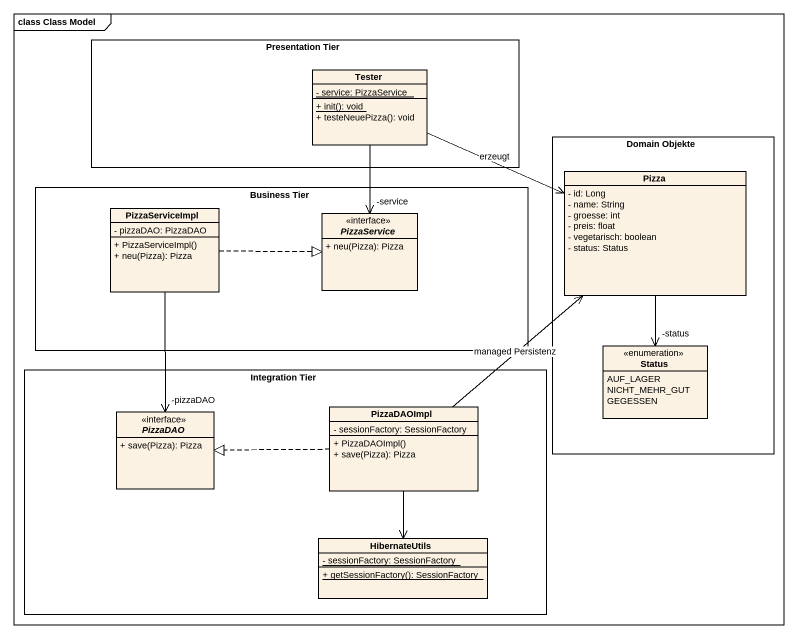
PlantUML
@startuml
mainframe class Class Model
hide circle
hide empty members
skinparam classAttributeIconSize 0
rectangle "Presentation Tier" as Presentation_Tier {
  class Tester {
    {static} - service: PizzaService
    {static} + init(): void
    + testeNeuePizza(): void
  }
}
rectangle "Domain Objekte" as Domain_Objekte {
  class Pizza {
    - id: Long
    - name: String
    - groesse: int
    - preis: float
    - vegetarisch: boolean
    - status: Status
  }
  enum Status {
    AUF_LAGER
    NICHT_MEHR_GUT
    GEGESSEN
  }
}
rectangle "Business Tier" as Business_Tier {
  class PizzaServiceImpl {
    - pizzaDAO: PizzaDAO
    + PizzaServiceImpl()
    + neu(Pizza): Pizza
  }
  interface PizzaService <<interface>> {
    + neu(Pizza): Pizza
  }
}
rectangle "Integration Tier" as Integration_Tier {
  interface PizzaDAO <<interface>> {
    + save(Pizza): Pizza
  }
  class PizzaDAOImpl {
    - sessionFactory: SessionFactory
    + PizzaDAOImpl()
    + save(Pizza): Pizza
  }
  class HibernateUtils {
    {static} - sessionFactory: SessionFactory
    {static} + getSessionFactory(): SessionFactory
  }
}
Tester -right-> Pizza : erzeugt
Tester --> "-service" PizzaService
Pizza --> "-status" Status
PizzaServiceImpl .right.|> PizzaService
PizzaServiceImpl --> "-pizzaDAO" PizzaDAO
PizzaDAOImpl -up-> Pizza : managed Persistenz
PizzaDAOImpl .left.|> PizzaDAO
PizzaDAOImpl --> HibernateUtils
@enduml
